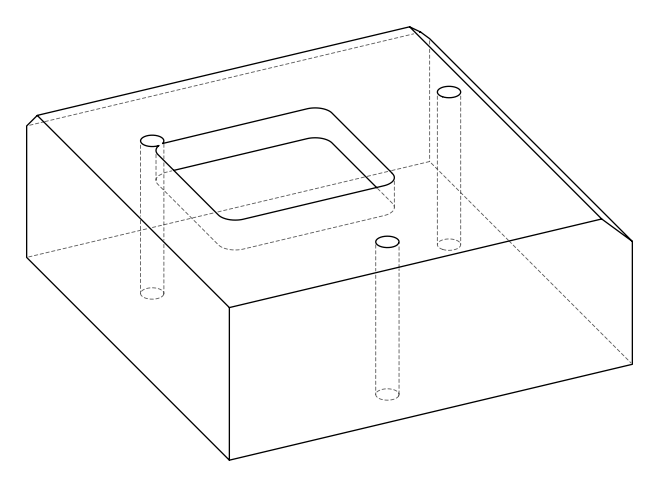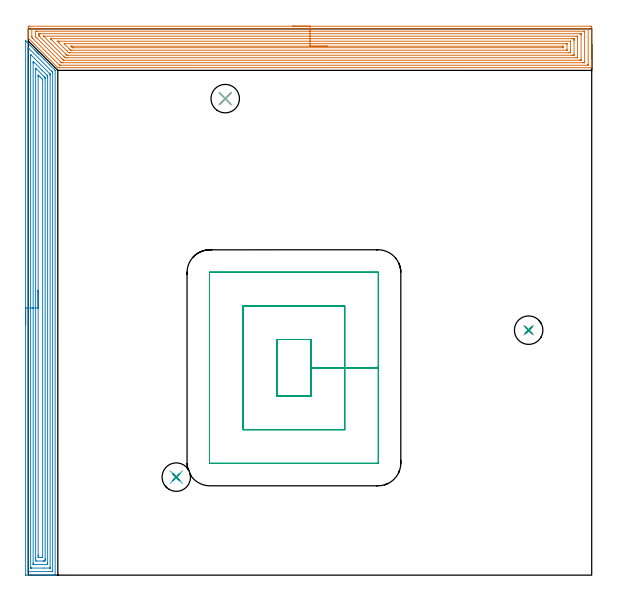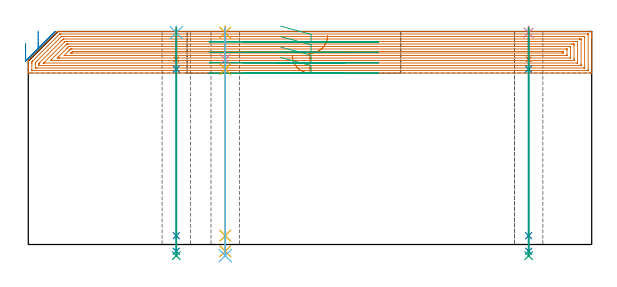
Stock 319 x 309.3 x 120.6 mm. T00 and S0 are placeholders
(PLAN: 15 operations, 11 tool changes, 47.9 min)
(1 AREA_MILL | FG_CHAMFER_SURFACE | UGT0205_001 | 22.82 min | 88068 mm3)
(2 AREA_MILL_1 | FG_CHAMFER_SURFACE_1 | UGT0205_001 | 14.48 min | 40648 mm3)
(3 MILL_RECTANGULAR_POCKET | POCKET_RECTANGULAR_STRAIGHT | UGT0201_109 | Follow Part, ap 6.35, ae 75% | 7.01 min | 378190 mm3)
(4 SPOT_DRILL | STEP1HOLE | NXT0321_9005460120000 | 0.03 min | 7 mm3)
(5 SPOT_DRILL_1 | STEP1HOLE_1 | NXT0321_9005460120000 | 0.03 min | 15 mm3)
(6 SPOT_DRILL_2 | STEP1HOLE_2 | NXT0321_9005460120000 | 0.03 min | 8 mm3)
(7 DRILL_BLIND_HOLE_INTO_CENTER | STEP1HOLE | NXT0301_076 | 0.07 min | 1273 mm3)
(8 GUN_DRILL_THROUGH_HOLE | STEP1HOLE | UGT0307_007 | 0.59 min | 8278 mm3)
(9 DRILL_TO_ENLARGE_THROUGH_HOLE | STEP1HOLE | UGT0301_285 | 0.52 min | 14958 mm3)
(10 DRILL_BLIND_HOLE_INTO_CENTER_1 | STEP1HOLE_1 | NXT0301_076 | 0.07 min | 1253 mm3)
(11 GUN_DRILL_THROUGH_HOLE_1 | STEP1HOLE_1 | UGT0307_007 | 0.59 min | 8312 mm3)
(12 DRILL_TO_ENLARGE_THROUGH_HOLE_1 | STEP1HOLE_1 | UGT0301_285 | 0.52 min | 14985 mm3)
(13 DRILL_BLIND_HOLE_INTO_CENTER_2 | STEP1HOLE_2 | NXT0301_076 | 0.07 min | 1248 mm3)
(14 GUN_DRILL_THROUGH_HOLE_2 | STEP1HOLE_2 | UGT0307_007 | 0.59 min | 8288 mm3)
(15 DRILL_TO_ENLARGE_THROUGH_HOLE_2 | STEP1HOLE_2 | UGT0301_285 | 0.52 min | 14922 mm3)
(TOOL UGT0205_001 | Chamfer Mill 20 x 3 x 45 deg. | D20 FL50 Z2)
(TOOL UGT0201_109 | End Mill 25.4 mm | D25.4 FL25 Z2)
(TOOL NXT0321_9005460120000 | NC Spot Drill, 142deg, 12mm, Carbide, Uncoated | D12 PA142 FL30 Z2)
(TOOL NXT0301_076 | Carbide Drill 10.5mm [860.1-1050-032A1-MM 2214] | D10.5 PA140 FL55 Z2)
(TOOL UGT0307_007 | Gun Drill 10 mm | D10 PA130 FL24 Z1)
(TOOL UGT0301_285 | Twist Drill 16.1 mm | D16.1 PA118 FL125 Z2)
(OP 1 AREA_MILL)
G17 G21 G94 G90
T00 M6
G54
G17 G0 G90 X149.5 Y310.8 S1061 M3
G43 Z130.6 H0
Z107.1
G94 G1 X149.538 Z106.228 F250.
X149.652 Z105.364
X149.841 Z104.512
X150.103 Z103.68
X150.437 Z102.874
X150.84 Z102.1
X151.308 Z101.364
X151.84 Z100.672
X152.429 Z100.029
X153.072 Z99.44
X153.764 Z98.908
X154.5 Z98.44
X155.274 Z98.037
X156.08 Z97.703
X156.912 Z97.441
X157.763 Z97.252
X158.628 Z97.138
X159.5 Z97.1
X318.392
X318.688 Y310.797 Z97.102
X318.99 Y310.792 Z97.106
X319. Y310.485 Z97.413
Y291.183 Z116.712
Y290.576 Z117.319
Y290.007 Z117.89
Y289.684 Z118.213
Y289.115 Z118.781
Y288.792 Z119.103
Y288.144 Z119.755
Y287.735 Z120.164
Y287.355 Z120.536
X318.99 Y287.302 Z120.588
X318.838 Y287.3 Z120.6
X17.569
X16.756 Y287.305 Z120.594
X16.699 Y287.307 Z120.593
X16.676 Y287.327 Z120.573
X16.546 Y287.454 Z120.445
X0.162 Y303.838 Z104.06
X0.047 Y303.956 Z103.942
X0.01 Y303.996 Z103.902
X0. Y304.603 Z103.296
Y306.064 Z101.833
Y306.632 Z101.264
Y306.956 Z100.941
Y307.524 Z100.37
Y308.132 Z99.763
Y309.916 Z97.98
X0.002 Y310.2 Z97.696
X0.007 Y310.791 Z97.105
X0.015 Y310.793 Z97.104
X0.608 Y310.8 Z97.1
X159.5
Y309.386 Z98.514
X316.684 Y309.385 Z98.515
X316.839 Y309.383 Z98.517
X316.941 Y309.379 Z98.521
X316.991 Y309.375 Z98.525
X316.994 Y309.364 Z98.536
X316.997 Y309.308 Z98.592
X317. Y308.915 Z98.985
Y289.291 Z118.609
X316.997 Y288.792 Z119.108
X316.994 Y288.743 Z119.157
X316.991 Y288.725 Z119.175
X316.916 Y288.721 Z119.179
X316.761 Y288.716 Z119.184
X316.684 Y288.714 Z119.186
X316.606
X18.384
X18.229 Y288.715 Z119.185
X17.919 Y288.719 Z119.181
X17.738 Y288.723 Z119.177
X17.712 Y288.744 Z119.156
X17.66 Y288.792 Z119.108
X17.569 Y288.881 Z119.019
X2.494 Y303.956 Z103.944
X2.393 Y304.058 Z103.842
X2.01 Y304.457 Z103.443
X2.004 Y304.848 Z103.052
X2.001 Y305.241 Z102.659
X2. Y308.809 Z99.091
X2.003 Y309.308 Z98.592
X2.006 Y309.357 Z98.543
X2.009 Y309.375 Z98.525
X2.084 Y309.379 Z98.521
X2.239 Y309.384 Z98.516
X2.316 Y309.386 Z98.514
X2.393
X159.5
Y307.972 Z99.928
X314.374 Y307.971 Z99.929
X314.821 Y307.969 Z99.931
X314.969 Y307.966 Z99.934
X314.987 Y307.965 Z99.935
X314.991 Y307.917 Z99.983
X314.997 Y307.822 Z100.078
X314.999 Y307.703 Z100.197
X315. Y307.524 Z100.376
X314.999 Y290.576 Z117.324
X314.998 Y290.399 Z117.501
X314.99 Y290.219 Z117.681
X314.98 Y290.135 Z117.765
X314.933 Y290.133 Z117.767
X314.821 Y290.131 Z117.769
X314.376 Y290.129 Z117.771
X313.929 Y290.128 Z117.772
X19.801 Y290.129 Z117.771
X19.354
X18.905 Y290.132 Z117.768
X18.799 Y290.135 Z117.765
X18.771 Y290.14 Z117.76
X18.696 Y290.21 Z117.69
X18.601 Y290.301 Z117.599
X18.461 Y290.438 Z117.462
X18.323 Y290.576 Z117.324
X4.943 Y303.956 Z103.944
X4.179 Y304.722 Z103.178
X4.058 Y304.848 Z103.052
X4.018 Y304.893 Z103.007
X4.01 Y304.938 Z102.962
X4.003 Y305.024 Z102.876
X4. Y305.74 Z102.16
Y305.919 Z101.981
X4.002 Y307.701 Z100.199
X4.01 Y307.881 Z100.019
X4.02 Y307.965 Z99.935
X4.067 Y307.967 Z99.933
X4.179 Y307.969 Z99.931
X4.624 Y307.971 Z99.929
X5.071 Y307.972
X159.5 Z99.928
Y306.557 Z101.343
X312.218
X312.966 Y306.552 Z101.348
X312.983 Y306.551 Z101.349
X312.99 Y306.54 Z101.36
X312.994 Y306.491 Z101.409
X312.998 Y306.389 Z101.511
X313. Y306.185 Z101.715
Y305.776 Z102.124
X312.999 Y291.932 Z115.968
X312.998 Y291.718 Z116.182
X312.994 Y291.611 Z116.289
X312.99 Y291.559 Z116.341
X312.981 Y291.549 Z116.351
X312.956 Y291.547 Z116.353
X312.143 Y291.543 Z116.357
X312.068
X20.171
X19.967 Y291.545 Z116.355
X19.865 Y291.547 Z116.353
X19.819 Y291.549 Z116.351
X19.727 Y291.633 Z116.267
X19.354 Y291.997 Z115.903
X18.989 Y292.36 Z115.54
X18.461 Y292.887 Z115.013
X6.502 Y304.848 Z103.052
X6.149 Y305.207 Z102.693
X6.051 Y305.31 Z102.59
X6.01 Y305.359 Z102.541
X6.007 Y305.384 Z102.516
X6.003 Y305.49 Z102.41
X6. Y305.704 Z102.196
X6.001 Y306.168 Z101.732
X6.002 Y306.382 Z101.518
X6.006 Y306.489 Z101.411
X6.01 Y306.541 Z101.359
X6.019 Y306.551 Z101.349
X6.044 Y306.553 Z101.347
X6.857 Y306.557 Z101.343
X6.932
X159.5
Y305.143 Z102.757
X310.358 Y305.142 Z102.758
X310.959 Y305.139 Z102.761
X310.983 Y305.137 Z102.763
X310.99 Y305.132 Z102.768
X310.997 Y305.102 Z102.798
X310.999 Y304.848 Z103.052
X311. Y304.207 Z103.693
X310.999 Y293.252 Z114.648
X310.998 Y293.091 Z114.809
X310.994 Y293.011 Z114.889
X310.99 Y292.973 Z114.927
X310.982 Y292.964 Z114.936
X310.948 Y292.962 Z114.938
X310.652 Y292.958 Z114.942
X310.358 Y292.957 Z114.943
X309.76
X22.032
X21.433 Y292.958 Z114.942
X21.139 Y292.96 Z114.94
X20.849 Y292.964 Z114.936
X20.552 Y293.252 Z114.648
X20.246 Y293.553 Z114.347
X8.756 Y305.043 Z102.857
X8.686 Y305.115 Z102.785
X8.67 Y305.135 Z102.765
Y305.137 Z102.763
X8.677 Y305.139 Z102.761
X8.748 Y305.141 Z102.759
X8.944 Y305.143 Z102.757
X9.24
X159.5
Y303.729 Z104.171
X307.907
X308.573 Y303.728 Z104.172
X308.803 Y303.726 Z104.174
X308.935 Y303.722 Z104.178
X308.99 Y303.718 Z104.182
X308.993 Y303.686 Z104.214
X308.998 Y303.531 Z104.369
X309. Y303.064 Z104.836
Y302.637 Z105.263
X308.999 Y295.036 Z112.864
X308.997 Y294.612 Z113.288
X308.99 Y294.467 Z113.433
X308.979 Y294.378 Z113.522
X308.905 Y294.376 Z113.524
X308.573 Y294.373 Z113.527
X308.345 Y294.371 Z113.529
X307.68
X22.697
X22.032 Y294.374 Z113.526
X21.937 Y294.376 Z113.524
X21.884 Y294.378 Z113.522
X21.834 Y294.425 Z113.475
X21.625 Y294.628 Z113.272
X21.212 Y295.036 Z112.864
X21.139 Y295.108 Z112.792
X13.105 Y303.142 Z104.758
X12.754 Y303.495 Z104.405
X12.582 Y303.672 Z104.228
X12.542 Y303.717 Z104.183
X12.539 Y303.723 Z104.177
X12.547 Y303.724 Z104.176
X12.602 Y303.727 Z104.173
X13.105 Y303.729 Z104.171
X13.333
X159.5
Y302.315 Z105.585
X306.787 Y302.314 Z105.586
X306.93 Y302.313 Z105.587
X306.97 Y302.31 Z105.59
X306.988 Y302.308 Z105.592
X306.99 Y302.298 Z105.602
X306.996 Y302.243 Z105.657
X306.999 Y302.172 Z105.728
X307. Y296.608 Z111.292
X306.996 Y295.928 Z111.972
X306.993 Y295.822 Z112.078
X306.99 Y295.799 Z112.101
X306.974 Y295.792 Z112.108
X306.926 Y295.789 Z112.111
X306.787 Y295.787 Z112.113
X306.037 Y295.785 Z112.115
X305.895
X23.817 Y295.786 Z112.114
X23.062 Y295.79 Z112.11
X22.924 Y295.792 Z112.108
X22.781 Y295.928 Z111.972
X22.032 Y296.666 Z111.234
X21.877 Y296.82 Z111.08
X17.417 Y301.28 Z106.62
X16.676 Y302.023 Z105.877
X16.534 Y302.172 Z105.728
X16.409 Y302.308 Z105.592
X16.536 Y302.312 Z105.588
X16.676 Y302.313 Z105.587
X17.426 Y302.315 Z105.585
X17.569
X159.5
Y300.9 Z107.
X304.489
X304.848 Y300.899 Z107.001
X304.904 Y300.897 Z107.003
X304.961 Y300.894 Z107.006
X304.99 Y300.883 Z107.017
X304.992 Y300.832 Z107.068
X305. Y300.39 Z107.51
Y297.714 Z110.186
X304.995 Y297.267 Z110.633
X304.991 Y297.213 Z110.687
X304.988 Y297.206 Z110.694
X304.972 Y297.204 Z110.696
X304.93 Y297.201 Z110.699
X304.793 Y297.2 Z110.7
X304.622
X24.71
X24.328 Y297.202 Z110.698
X24.074 Y297.206 Z110.694
X23.95 Y297.209 Z110.691
X23.817 Y297.334 Z110.566
X23.436 Y297.712 Z110.188
X22.924 Y298.222 Z109.678
X20.246 Y300.9 Z107.
X159.5
Y299.486 Z108.414
X302.324
X302.767 Y299.482 Z108.418
X302.975 Y299.479 Z108.421
X302.99 Y299.361 Z108.539
X302.999 Y298.821 Z109.079
Y298.712 Z109.188
X302.998 Y298.664 Z109.236
X302.994 Y298.635 Z109.265
X302.991 Y298.623 Z109.277
X302.977 Y298.621 Z109.279
X302.761 Y298.617 Z109.283
X302.324 Y298.614 Z109.286
X25.602
X25.149 Y298.616 Z109.284
X25.039 Y298.618 Z109.282
X24.989 Y298.621 Z109.279
X24.902 Y298.703 Z109.197
X24.71 Y298.889 Z109.011
X24.255 Y299.348 Z108.552
X24.16 Y299.448 Z108.452
X24.132 Y299.48 Z108.42
X24.17 Y299.482 Z108.418
X24.277 Y299.484 Z108.416
X24.71 Y299.486 Z108.414
X24.719
X159.5
X160.372 Z108.452
X161.236 Z108.566
X162.088 Z108.754
X162.92 Z109.017
X163.726 Z109.351
X164.5 Z109.753
X165.236 Z110.222
X165.928 Z110.753
X166.571 Z111.343
X167.16 Z111.986
X167.692 Z112.678
X168.16 Z113.414
X168.563 Z114.188
X168.897 Z114.994
X169.159 Z115.826
X169.348 Z116.677
X169.462 Z117.542
X169.5 Z118.414
G0 Z130.6
M5
M2
(OP 2 AREA_MILL_1)
G17 G21 G94 G90
T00 M6
G54
G17 G0 G90 X-1.5 Y141.25 S1061 M3
G43 Z130.6 H0
Z113.9
G94 G1 Y141.288 Z113.028 F250.
Y141.402 Z112.164
Y141.591 Z111.312
Y141.853 Z110.48
Y142.187 Z109.674
Y142.59 Z108.9
Y143.059 Z108.164
Y143.59 Z107.472
Y144.179 Z106.829
Y144.822 Z106.24
Y145.514 Z105.708
Y146.25 Z105.24
Y147.024 Z104.837
Y147.83 Z104.503
Y148.662 Z104.241
Y149.514 Z104.052
Y150.378 Z103.938
Y151.25 Z103.9
Y302.47
X-1.495 Y302.483 Z103.904
X-1.472 Y302.47 Z103.926
X-1.401 Y302.402 Z103.998
X-1.386 Y302.386 Z104.013
X3.422 Y297.578 Z108.822
X3.77 Y297.232 Z109.166
X4.263 Y296.737 Z109.663
X4.49 Y296.511 Z109.888
X4.65 Y296.352 Z110.045
X4.805 Y296.196 Z110.203
X4.937 Y296.064 Z110.335
X5.09 Y295.912 Z110.485
X5.238 Y295.763 Z110.636
X5.384 Y295.617 Z110.782
X5.53 Y295.472 Z110.926
X5.671 Y295.33 Z111.069
X5.831 Y295.17 Z111.229
X5.97 Y295.032 Z111.366
X8.96 Y292.041 Z114.358
X12.088 Y288.912 Z117.487
X14.778 Y286.222 Z120.178
X15.194 Y285.794 Z120.594
X15.2 Y285.784 Z120.6
Y0.179
X15.204 Y0.001 Z120.594
X14.855 Y0. Z120.255
X14.594 Z119.994
X13.89 Z119.285
X12.657 Z118.054
X12.13 Z117.524
X11.514 Z116.909
X-1.334 Y0.001 Z104.063
X-1.492 Y0.01 Z103.906
X-1.499 Y0.168 Z103.899
X-1.5 Y10.04 Z103.9
Y151.25
X-0.086 Z105.314
X-0.085 Y298.192 Z105.315
X-0.084 Y298.299 Z105.316
X-0.079 Y298.574 Z105.321
X-0.073 Y298.613 Z105.327
X-0.035 Y298.579 Z105.365
X0.008 Y298.539 Z105.408
X0.252 Y298.299 Z105.652
X13.01 Y285.541 Z118.41
X13.659 Y284.89 Z119.059
X13.752 Y284.79 Z119.152
X13.777 Y284.761 Z119.177
X13.78 Y284.741 Z119.18
X13.783 Y284.693 Z119.183
X13.785 Y284.496 Z119.185
Y2.52
X13.784 Y2.414 Z119.184
X13.779 Y2.029 Z119.179
X13.408 Y2.009 Z118.808
X13.01 Y2.003 Z118.41
X12.537 Y2. Z117.937
X12.13 Z117.53
X0.217 Z105.617
X0.004 Y2.002 Z105.404
X-0.03 Y2.004 Z105.37
X-0.064 Y2.01 Z105.336
X-0.079 Y2.017 Z105.321
X-0.08 Y2.044 Z105.32
X-0.085 Y2.307 Z105.315
X-0.086 Y151.25 Z105.314
X1.328 Z106.728
X1.329 Y294.074 Z106.729
X1.331 Y294.723 Z106.731
X1.332 Y294.754 Z106.732
Y294.757
X1.374 Y294.723 Z106.774
X1.57 Y294.53 Z106.97
X12.13 Y283.971 Z117.53
X12.341 Y283.75 Z117.741
X12.364 Y283.724 Z117.764
X12.367 Y283.642 Z117.767
X12.37 Y283.511 Z117.77
X12.371 Y283.348 Z117.771
Y283.102
Y4.202
X12.37 Y4.079 Z117.77
X12.367 Y4.019 Z117.767
X12.365 Y4.011 Z117.765
X12.355 Y4.007 Z117.755
X12.326 Y4.002 Z117.726
X9.199 Y4. Z114.599
X1.768 Y4.001 Z107.168
X1.57 Y4.005 Z106.97
X1.373 Y4.01 Z106.773
X1.335 Y4.019 Z106.735
X1.333 Y4.055 Z106.733
X1.33 Y4.12 Z106.73
X1.329 Y4.202 Z106.729
X1.328 Y4.447 Z106.728
Y151.25
X2.743 Z108.143
X2.744 Y289.955 Z108.144
X2.745 Y290.253 Z108.145
X2.75 Y290.843 Z108.15
X3.33 Y290.316 Z108.73
X3.396 Y290.253 Z108.796
X7.73 Y285.922 Z113.13
X10.37 Y283.282 Z115.77
X10.549 Y283.102 Z115.949
X10.734 Y282.914 Z116.134
X10.859 Y282.784 Z116.259
X10.95 Y282.686 Z116.35
X10.952 Y282.654 Z116.352
X10.955 Y282.507 Z116.355
X10.957 Y282.208 Z116.357
Y281.611
Y6.883
X10.955 Y6.289 Z116.355
X10.952 Y6.088 Z116.352
X10.951 Y6.023 Z116.351
X10.912 Y6.01 Z116.312
X10.804 Y6.007 Z116.204
X10.359 Y6. Z115.759
X3.32 Z108.72
X2.895 Y6.006 Z108.295
X2.79 Y6.01 Z108.19
X2.749 Y6.016 Z108.149
X2.747 Y6.051 Z108.147
X2.745 Y6.142 Z108.145
X2.743 Y6.586 Z108.143
Y6.883
Y151.25
X4.157 Z109.557
Y286.731
X4.159 Y286.786 Z109.559
X4.164 Y286.893 Z109.564
X4.172 Y287.019 Z109.572
X4.21 Y286.984 Z109.61
X4.523 Y286.678 Z109.923
X8.993 Y282.208 Z114.393
X9.49 Y281.704 Z114.89
X9.532 Y281.658 Z114.932
X9.539 Y281.476 Z114.939
X9.542 Y281.368 Z114.942
X9.543 Y281.314 Z114.943
Y281.26
Y9.511
X9.54 Y8.671 Z114.94
X9.539 Y8.622 Z114.939
X9.49 Y8.01 Z114.89
X9.267 Y8.004 Z114.667
X8.61 Y8.001 Z114.01
X8.39 Y8. Z113.79
X4.869 Y8.001 Z110.269
X4.21 Y8.01 Z109.61
X4.162 Y8.671 Z109.562
X4.159 Y8.723 Z109.559
X4.157 Y9.565 Z109.557
Y9.619
Y151.25
X5.571 Z110.971
Y282.208
X5.573 Y282.612 Z110.973
X5.577 Y283.102 Z110.977
X5.578 Y283.153 Z110.978
X5.641 Y283.102 Z111.041
X5.97 Y282.78 Z111.37
X6.544 Y282.208 Z111.944
X6.85 Y281.903 Z112.25
X7.438 Y281.314 Z112.838
X7.73 Y281.021 Z113.13
X8.026 Y280.718 Z113.426
X8.099 Y280.641 Z113.499
X8.122 Y280.601 Z113.522
X8.124 Y280.555 Z113.524
X8.126 Y280.42 Z113.526
X8.128 Y280.016 Z113.528
Y10.948
X8.126 Y10.459 Z113.526
X8.122 Y10.06 Z113.522
X8.119 Y10.01 Z113.519
X8.068 Y10.007 Z113.468
X7.956 Y10.003 Z113.356
X7.73 Y10.001 Z113.13
X7.302 Y10. Z112.702
X5.819 Y10.001 Z111.219
X5.699 Y10.003 Z111.099
X5.619 Y10.007 Z111.019
X5.578 Y10.01 Z110.978
X5.577 Y10.054 Z110.977
X5.573 Y10.459 Z110.973
X5.571 Y10.864 Z110.971
Y11.353
Y151.25
Y152.122 Z111.009
Y152.987 Z111.123
Y153.838 Z111.312
Y154.67 Z111.574
Y155.476 Z111.908
Y156.25 Z112.311
Y156.986 Z112.78
Y157.678 Z113.311
Y158.321 Z113.9
Y158.91 Z114.543
Y159.442 Z115.235
Y159.91 Z115.971
Y160.313 Z116.745
Y160.647 Z117.551
Y160.909 Z118.383
Y161.098 Z119.235
Y161.212 Z120.1
Y161.25 Z120.971
G0 Z130.6
M5
M2
(OP 3 MILL_RECTANGULAR_POCKET)
G17 G21 G94 G90
T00 M6
G54
G17 G0 G90 X142.885 Y101.4 S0 M3
G43 Z130.6 H0
Z123.6
G94 G1 X160.1 Z118.987 F250.
Y117.4 Z114.7
Y133.4 F500.
X140.7
Y101.4
X160.1
Y117.4
X179.15
Y152.45
X121.65
Y82.35
X179.15
Y117.4
X198.2
Y171.3
G3 X198. Y171.5 R0.2
G1 X102.8
G3 X102.6 Y171.3 R0.2
G1 Y63.5
X102.607 Y63.449
X102.614 Y63.422
X102.628 Y63.397
G3 X102.8 Y63.3 R0.2
G1 X198.
G3 X198.2 Y63.5 R0.2
G1 Y117.4
Y118.4
G0 X142.885 Y101.4 Z117.7
G1 X160.1 Z113.087 F250.
Y117.4 Z108.8
Y133.4 F500.
X140.7
Y101.4
X160.1
Y117.4
X179.15
Y152.45
X121.65
Y82.35
X179.15
Y117.4
X198.2
Y171.3
G3 X198. Y171.5 R0.2
G1 X102.8
G3 X102.6 Y171.3 R0.2
G1 Y63.5
X102.607 Y63.449
X102.614 Y63.422
X102.628 Y63.397
G3 X102.8 Y63.3 R0.2
G1 X198.
G3 X198.2 Y63.5 R0.2
G1 Y117.4
Y118.4
G0 X142.885 Y101.4 Z111.8
G1 X160.1 Z107.187 F250.
Y117.4 Z102.9
Y133.4 F500.
X140.7
Y101.4
X160.1
Y117.4
X179.15
Y152.45
X121.65
Y82.35
X179.15
Y117.4
X198.2
Y171.3
G3 X198. Y171.5 R0.2
G1 X102.8
G3 X102.6 Y171.3 R0.2
G1 Y63.5
X102.607 Y63.449
X102.614 Y63.422
X102.628 Y63.397
G3 X102.8 Y63.3 R0.2
G1 X198.
G3 X198.2 Y63.5 R0.2
G1 Y117.4
Y118.4
G0 X142.885 Y101.4 Z105.9
G1 X160.1 Z101.287 F250.
Y117.4 Z97.
Y133.4 F500.
X140.7
Y101.4
X160.1
Y117.4
X179.15
Y152.45
X121.65
Y82.35
X179.15
Y117.4
X198.2
Y171.3
G3 X198. Y171.5 R0.2
G1 X102.8
G3 X102.6 Y171.3 R0.2
G1 Y63.5
X102.607 Y63.449
X102.614 Y63.422
X102.628 Y63.397
G3 X102.8 Y63.3 R0.2
G1 X198.
G3 X198.2 Y63.5 R0.2
G1 Y117.4
Y118.4
G0 Z130.6
M5
M2
(OP 4 SPOT_DRILL)
G17 G21 G94 G90
T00 M6
G54
G17 G0 G90 X283.3 Y138.7 S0 M3
G43 Z130.6 H0
G94 G81 G98 Z119.907 F250. R123.6
G80
M5
M2
(OP 5 SPOT_DRILL_1)
G17 G21 G94 G90
T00 M6
G54
G17 G0 G90 X111.5 Y269.8 S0 M3
G43 Z130.6 H0
G94 G81 G98 Z119.907 F250. R123.6
G80
M5
M2
(OP 6 SPOT_DRILL_2)
G17 G21 G94 G90
T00 M6
G54
G17 G0 G90 X83.8 Y55.5 S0 M3
G43 Z130.6 H0
G94 G81 G98 Z119.907 F250. R123.6
G80
M5
M2
(OP 7 DRILL_BLIND_HOLE_INTO_CENTER)
G17 G21 G94 G90
T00 M6
G54
G17 G0 G90 X283.3 Y138.7 S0 M3
G43 Z130.6 H1
G94 G81 G98 Z104.85 F250. R122.6
G80
M5
M2
(OP 8 GUN_DRILL_THROUGH_HOLE)
G17 G21 G94 G90
T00 M6
G54
G17 G0 G90 X283.3 Y138.7 M8
G43 Z130.6 H0
Z116.934
S716 M3
G94 G1 Z99.338 F125. M26
G4 X.084
Z5. F250.
G4 X.084
Z-3.832 F125.
G4 X.084
M5
M9
G0 Z116.934
Z130.6
M2
(OP 9 DRILL_TO_ENLARGE_THROUGH_HOLE)
G17 G21 G94 G90
T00 M6
G54
G17 G0 G90 X283.3 Y138.7 S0 M3
G43 Z130.6 H0
G94 G73 G98 Z-6.337 F250. Q15.867 R122.6
G80
M5
M2
(OP 10 DRILL_BLIND_HOLE_INTO_CENTER_1)
G17 G21 G94 G90
T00 M6
G54
G17 G0 G90 X111.5 Y269.8 S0 M3
G43 Z130.6 H1
G94 G81 G98 Z104.85 F250. R122.6
G80
M5
M2
(OP 11 GUN_DRILL_THROUGH_HOLE_1)
G17 G21 G94 G90
T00 M6
G54
G17 G0 G90 X111.5 Y269.8 M8
G43 Z130.6 H0
Z116.934
S716 M3
G94 G1 Z99.338 F125. M26
G4 X.084
Z5. F250.
G4 X.084
Z-3.832 F125.
G4 X.084
M5
M9
G0 Z116.934
Z130.6
M2
(OP 12 DRILL_TO_ENLARGE_THROUGH_HOLE_1)
G17 G21 G94 G90
T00 M6
G54
G17 G0 G90 X111.5 Y269.8 S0 M3
G43 Z130.6 H0
G94 G73 G98 Z-6.337 F250. Q15.867 R122.6
G80
M5
M2
(OP 13 DRILL_BLIND_HOLE_INTO_CENTER_2)
G17 G21 G94 G90
T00 M6
G54
G17 G0 G90 X83.8 Y55.5 S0 M3
G43 Z130.6 H1
G94 G81 G98 Z104.85 F250. R122.6
G80
M5
M2
(OP 14 GUN_DRILL_THROUGH_HOLE_2)
G17 G21 G94 G90
T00 M6
G54
G17 G0 G90 X83.8 Y55.5 M8
G43 Z130.6 H0
Z116.934
S716 M3
G94 G1 Z99.338 F125. M26
G4 X.084
Z5. F250.
G4 X.084
Z-3.832 F125.
G4 X.084
M5
M9
G0 Z116.934
Z130.6
M2
(OP 15 DRILL_TO_ENLARGE_THROUGH_HOLE_2)
G17 G21 G94 G90
T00 M6
G54
G17 G0 G90 X83.8 Y55.5 S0 M3
G43 Z130.6 H0
G94 G73 G98 Z-6.337 F250. Q15.867 R122.6
G80
M5
M2
